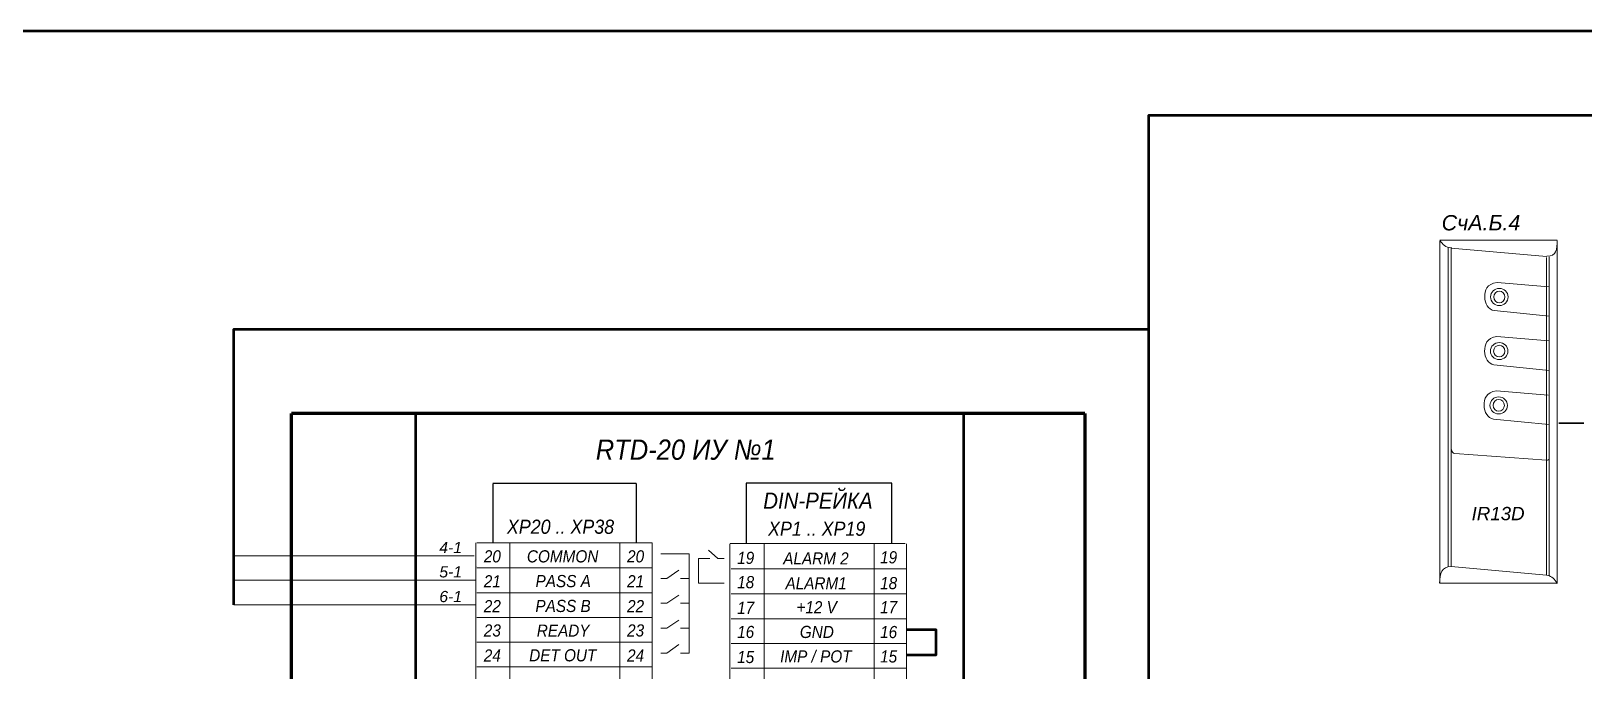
# Model space of a CAD drawing. Header units: millimetres. Extents: x -197802 to 287448, y -91833 to 169529.
# Drawn here: x 226324 to 250983, y 110423 to 120591 of the extents above; entities that cross this region are included whole.
import ezdxf

# ---------------------------------------------------------------- set-up
doc = ezdxf.new("R2010")
doc.units = ezdxf.units.MM
doc.layers.add('СКУД', color=7, linetype='Continuous')
doc.layers.add('Слой 1', color=7, linetype='Continuous')
doc.styles.get("Standard").update_dxf_attribs({"font": 'arial.ttf'})

# ---------------------------------------------------------------- blocks, each defined once
blk = doc.blocks.new('block 13')
at = {"layer": 'Слой 1', "color": 7, "insert": (79.29, -144.61), "char_height": 1.8658, "attachment_point": 7}
blk.add_mtext('\\fArial|b0|i1|c0|p34;\\W0.900001;XP20 .. XP38', dxfattribs=at)
blk = doc.blocks.new('block 28')
at = {"layer": 'Слой 1', "color": 7, "lineweight": 18}
for points in [[(75.2, -207.61), (75.2, -145.78)], [(79.69, -207.61), (79.69, -145.78)]]:
    blk.add_lwpolyline(points, dxfattribs=at)
blk = doc.blocks.new('block 26')
at = {"layer": 'Слой 1'}
blk.add_blockref('block 28', (0, 0), dxfattribs=at)
blk = doc.blocks.new('block 31')
at = {"layer": 'Слой 1', "color": 7, "lineweight": 18}
for points in [[(108.59, -145.88), (108.59, -207.81)], [(113.09, -145.88), (113.09, -207.81)], [(131.66, -207.81), (113.09, -207.81), (108.64, -207.81)]]:
    blk.add_lwpolyline(points, dxfattribs=at)
blk = doc.blocks.new('block 29')
at = {"layer": 'Слой 1'}
blk.add_blockref('block 31', (0, 0), dxfattribs=at)

msp = doc.modelspace()

# ---------------------------------------------------------------- linework, layer by layer
at = {"layer": 'СКУД', "lineweight": 53}
for points in [[(279975, 120591), (222179, 120591), (222179, 111254)], [(279666, 119251), (244066, 119251), (244066, 107894)], [(229546, 111473), (229546, 115853), (244066, 115853)]]:
    msp.add_lwpolyline(points, dxfattribs=at)
at = {"layer": 'СКУД', "color": 7, "lineweight": 18}
for points in [[(248693, 111822), (248693, 117254)], [(250558, 117266), (248694, 117266)], [(248827, 112089), (248827, 117150)], [(248872, 112082), (248872, 117143)], [(250388, 117011), (248872, 117143)], [(250559, 111814), (250559, 117262)], [(250388, 111948), (250388, 116994)], [(250433, 111941), (250433, 117002)], [(250426, 116528), (249604, 116598)], [(250433, 116059), (249556, 116149)], [(250424, 115667), (249602, 115738)], [(250431, 115199), (249554, 115288)], [(250416, 114805), (249595, 114876)], [(250424, 114337), (249546, 114426)], [(250388, 113770), (248931, 113881)], [(250388, 111948), (248872, 112082)], [(250558, 111816), (248694, 111816)]]:
    msp.add_lwpolyline(points, dxfattribs=at)
at = {"layer": 'СКУД', "color": 7, "lineweight": 35}
msp.add_lwpolyline([(250982, 114360), (250585, 114360)], dxfattribs=at)
at = {"layer": 'СКУД', "color": 7, "lineweight": 18}
for points in [[(248694, 117266), (248742, 117197), (248779, 117156), (248883, 117145)], [(250556, 117264), (250556, 117126), (250548, 117007), (250396, 117015)], [(249407, 116364), (249407, 116471), (249437, 116572), (249604, 116598)], [(249407, 116364), (249407, 116262), (249467, 116164), (249556, 116149)], [(249405, 115504), (249405, 115611), (249435, 115712), (249602, 115738)], [(249405, 115504), (249405, 115401), (249465, 115303), (249554, 115288)], [(249398, 114641), (249398, 114748), (249427, 114850), (249595, 114876)], [(249398, 114641), (249398, 114539), (249457, 114441), (249546, 114426)], [(248879, 113941), (248879, 113908), (248903, 113881), (248931, 113881)], [(250433, 113799), (250433, 113783), (250413, 113770), (250388, 113770)], [(248690, 111818), (248690, 111970), (248731, 112086), (248872, 112082)], [(250559, 111814), (250507, 111889), (250492, 111922), (250388, 111948)]]:
    msp.add_open_spline(points, degree=3, dxfattribs=at)
for points in [[(249500, 116366), (249500, 116291), (249562, 116230), (249639, 116230), (249716, 116230), (249779, 116291), (249779, 116366), (249779, 116441), (249716, 116502), (249639, 116502), (249562, 116502), (249500, 116441), (249500, 116366)], [(249550, 116366), (249550, 116315), (249590, 116273), (249639, 116273), (249689, 116273), (249729, 116315), (249729, 116366), (249729, 116417), (249689, 116459), (249639, 116459), (249590, 116459), (249550, 116417), (249550, 116366)], [(249498, 115506), (249498, 115431), (249561, 115370), (249638, 115370), (249715, 115370), (249777, 115431), (249777, 115506), (249777, 115581), (249715, 115641), (249638, 115641), (249561, 115641), (249498, 115581), (249498, 115506)], [(249548, 115506), (249548, 115454), (249588, 115413), (249638, 115413), (249687, 115413), (249727, 115454), (249727, 115506), (249727, 115557), (249687, 115599), (249638, 115599), (249588, 115599), (249548, 115557), (249548, 115506)], [(249491, 114643), (249491, 114568), (249553, 114508), (249630, 114508), (249707, 114508), (249769, 114568), (249769, 114643), (249769, 114718), (249707, 114779), (249630, 114779), (249553, 114779), (249491, 114718), (249491, 114643)], [(249541, 114643), (249541, 114592), (249581, 114550), (249630, 114550), (249679, 114550), (249719, 114592), (249719, 114643), (249719, 114695), (249679, 114736), (249630, 114736), (249581, 114736), (249541, 114695), (249541, 114643)]]:
    msp.add_open_spline(points, degree=3, knots=[0, 0, 0, 0, 1, 1, 1, 2, 2, 2, 3, 3, 3, 4, 4, 4, 4], dxfattribs=at)
at = {"layer": 'Слой 1', "color": 7, "lineweight": 70}
for points in [[(230458, 101161), (230458, 114513)], [(243055, 114513), (230458, 114513)], [(243055, 114513), (243055, 101161)]]:
    msp.add_lwpolyline(points, dxfattribs=at)
at = {"layer": 'Слой 1', "color": 7, "lineweight": 53}
for points in [[(232434, 100583), (232434, 114513)], [(241137, 100583), (241137, 114513)], [(240224, 111083), (240693, 111083), (240693, 110674), (240224, 110674)]]:
    msp.add_lwpolyline(points, dxfattribs=at)
at = {"layer": 'Слой 1', "color": 7, "lineweight": 25}
for points in [[(235931, 113401), (233656, 113401)], [(233656, 113396), (233656, 112456)], [(235931, 113403), (235931, 112461)], [(239992, 113406), (237679, 113406)], [(237679, 113406), (237679, 112447)], [(239992, 112447), (239992, 113406)]]:
    msp.add_lwpolyline(points, dxfattribs=at)
at = {"layer": 'Слой 1', "color": 7, "lineweight": 18}
for points in [[(236187, 112458), (233404, 112458)], [(235675, 104982), (235675, 112458)], [(236187, 112458), (236187, 104982)], [(237425, 112447), (240207, 112447)], [(239712, 112445), (239712, 104957)], [(240224, 104958), (240224, 112445)], [(233361, 112254), (229546, 112254)], [(233404, 112062), (236187, 112062)], [(237442, 112045), (240224, 112045)], [(233392, 111866), (229546, 111866)], [(233381, 111473), (229546, 111473)], [(233404, 111667), (236187, 111667)], [(237442, 111649), (240224, 111649)], [(233404, 111272), (236187, 111272)], [(237442, 111254), (240224, 111254)], [(236187, 110883), (233404, 110883)], [(237442, 110859), (240224, 110859)], [(236187, 110487), (233404, 110487)], [(237442, 110470), (240224, 110470)]]:
    msp.add_lwpolyline(points, dxfattribs=at)
at = {"layer": 'Слой 1', "color": 7, "lineweight": 9}
for points in [[(236773, 112283), (236324, 112283)], [(236773, 111894), (236773, 112283)], [(236921, 112211), (236921, 111816)], [(236921, 112211), (237101, 112211)], [(237055, 112211), (236921, 112211)], [(237081, 112341), (237232, 112211)], [(237328, 112211), (237232, 112211)], [(237328, 112211), (237242, 112211)], [(236613, 112024), (236419, 111894)], [(236409, 111894), (236324, 111894)], [(236324, 111894), (236419, 111894)], [(236639, 111894), (236773, 111894)], [(236678, 111894), (236773, 111894)], [(236773, 111499), (236773, 111894)], [(237328, 111816), (236921, 111816)], [(236409, 111499), (236324, 111499)], [(236324, 111499), (236419, 111499)], [(236613, 111628), (236419, 111499)], [(236639, 111499), (236773, 111499)], [(236678, 111499), (236773, 111499)], [(236773, 111103), (236773, 111499)], [(236613, 111233), (236419, 111103)], [(236409, 111103), (236324, 111103)], [(236324, 111103), (236419, 111103)], [(236639, 111103), (236773, 111103)], [(236678, 111103), (236773, 111103)], [(236773, 110708), (236773, 111103)], [(236613, 110844), (236419, 110708)], [(236409, 110708), (236324, 110708)], [(236324, 110708), (236419, 110708)], [(236639, 110708), (236773, 110708)], [(236678, 110708), (236773, 110708)]]:
    msp.add_lwpolyline(points, dxfattribs=at)
at = {"layer": 'Слой 1', "color": 7, "lineweight": 20}
for points in [[(233386, 112115), (233386, 112115)], [(233401, 112090), (233401, 112090)], [(233386, 111720), (233386, 111720)], [(233386, 111325), (233386, 111325)], [(233386, 111325), (233386, 111325)], [(233386, 110541), (233386, 110541)]]:
    msp.add_lwpolyline(points, dxfattribs=at)

# ---------------------------------------------------------------- block references
at = {"layer": 'Слой 1', "xscale": 120.9041392826363, "yscale": 120.9041392826363, "zscale": 120.9041392826363}
for name in ['block 13', 'block 26', 'block 29']:
    msp.add_blockref(name, (224294, 130083), dxfattribs=at)

# ---------------------------------------------------------------- texts
at = {"layer": 'СКУД', "color": 7}
for s, insert, char_height, attachment_point in [('{\\fArial|b0|i1|c204|p34;СчА.Б.4}', (249973, 117420), 243.74, 9), ('{\\fArial|b0|i1|c204|p34;IR13D}', (250040, 112815), 212.33, 9), ('{\\fArial|b0|i1|c204|p34;4-1}', (232807, 112295), 178.65, 7), ('{\\fArial|b0|i1|c204|p34;5-1}', (232807, 111907), 178.65, 7), ('{\\fArial|b0|i1|c204|p34;6-1}', (232807, 111514), 178.65, 7)]:
    msp.add_mtext(s, dxfattribs=dict(at, insert=insert, char_height=char_height, attachment_point=attachment_point))
at = {"layer": 'Слой 1', "color": 7, "attachment_point": 7}
for s, insert, char_height in [('{\\fArial|b0|i1|c204|p34;\\W0.9;RTD-20 ИУ №1}', (235292, 113774), 322.26), ('\\fArial|b0|i1|c0|p34;\\W0.900001;DIN-РЕЙКА', (237951, 113000), 257.81), ('\\fArial|b0|i1|c0|p34;\\W0.900001;XP1 .. XP19', (238027, 112568), 225.58), ('\\fArial|b0|i1|c0|p34;\\W0.900001;20', (233514, 112145), 193.36), ('\\fArial|b0|i1|c0|p34;\\W0.900001;COMMON', (234198, 112145), 193.36), ('\\fArial|b0|i1|c0|p34;\\W0.900001;20', (235789, 112145), 193.36), ('\\fArial|b0|i1|c0|p34;\\W0.900001;19', (237537, 112121), 193.36), ('\\fArial|b0|i1|c0|p34;\\W0.900001;ALARM 2', (238268, 112115), 193.36), ('\\fArial|b0|i1|c0|p34;\\W0.900001;19', (239807, 112130), 193.36), ('\\fArial|b0|i1|c0|p34;\\W0.900001;PASS A', (234335, 111752), 193.36), ('\\fArial|b0|i1|c0|p34;\\W0.900001;21', (233514, 111752), 193.36), ('\\fArial|b0|i1|c0|p34;\\W0.900001;21', (235789, 111752), 193.36), ('\\fArial|b0|i1|c0|p34;\\W0.900001;18', (237537, 111735), 193.36), ('\\fArial|b0|i1|c0|p34;\\W0.900001;ALARM1', (238304, 111720), 193.36), ('\\fArial|b0|i1|c0|p34;\\W0.900001;18', (239807, 111720), 193.36), ('\\fArial|b0|i1|c0|p34;\\W0.900001;22', (233514, 111357), 193.36), ('\\fArial|b0|i1|c0|p34;\\W0.900001;PASS B', (234333, 111357), 193.36), ('\\fArial|b0|i1|c0|p34;\\W0.900001;22', (235789, 111357), 193.36), ('\\fArial|b0|i1|c0|p34;\\W0.900001;17', (237537, 111331), 193.36), ('\\fArial|b0|i1|c0|p34;\\W0.900001;+12 V', (238478, 111339), 193.36), ('\\fArial|b0|i1|c0|p34;\\W0.900001;17', (239807, 111339), 193.36), ('\\fArial|b0|i1|c0|p34;\\W0.900001;23', (233514, 110968), 193.36), ('\\fArial|b0|i1|c0|p34;\\W0.900001;READY', (234355, 110968), 193.36), ('\\fArial|b0|i1|c0|p34;\\W0.900001;23', (235789, 110968), 193.36), ('\\fArial|b0|i1|c0|p34;\\W0.900001;16', (237537, 110944), 193.36), ('\\fArial|b0|i1|c0|p34;\\W0.900001;GND', (238532, 110944), 193.36), ('\\fArial|b0|i1|c0|p34;\\W0.900001;16', (239807, 110942), 193.36), ('\\fArial|b0|i1|c0|p34;\\W0.900001;24', (233514, 110573), 193.36), ('\\fArial|b0|i1|c0|p34;\\W0.900001;DET OUT', (234234, 110573), 193.36), ('\\fArial|b0|i1|c0|p34;\\W0.900001;24', (235789, 110573), 193.36), ('\\fArial|b0|i1|c0|p34;\\W0.900001;15', (237537, 110546), 193.36), ('\\fArial|b0|i1|c0|p34;\\W0.900001;IMP / POT', (238219, 110555), 193.36), ('\\fArial|b0|i1|c0|p34;\\W0.900001;15', (239807, 110555), 193.36)]:
    msp.add_mtext(s, dxfattribs=dict(at, insert=insert, char_height=char_height))

doc.saveas('drawing.dxf')
